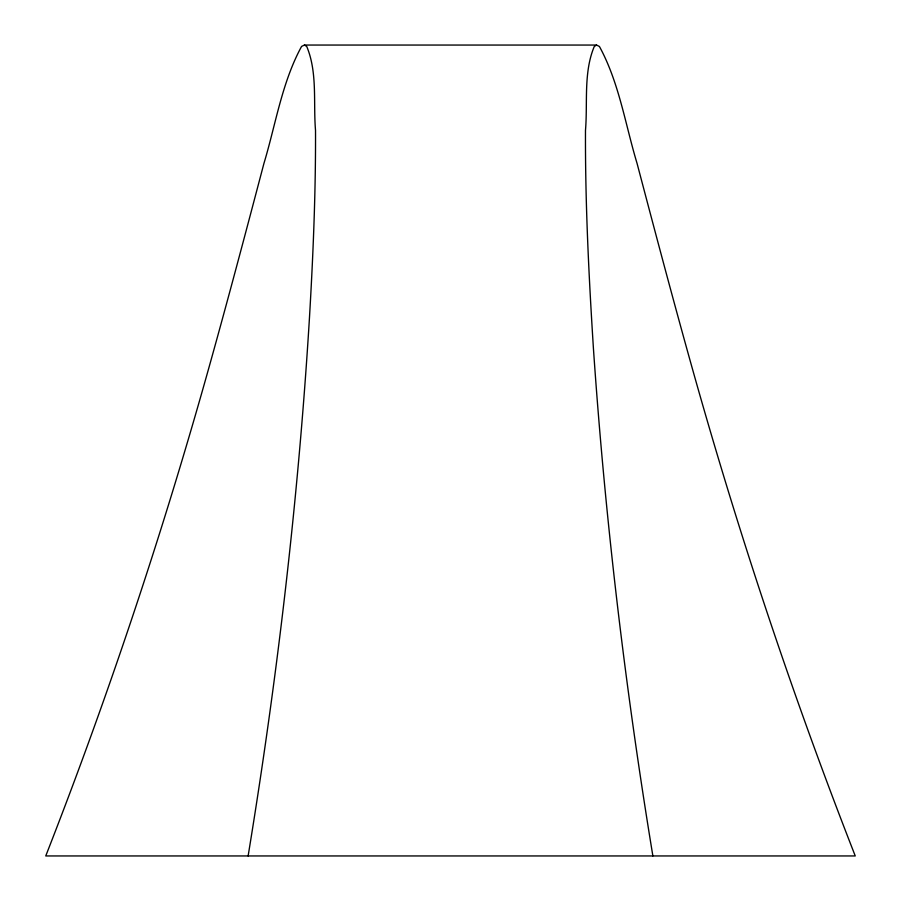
<?xml version="1.0" encoding="UTF-8"?>
<svg xmlns="http://www.w3.org/2000/svg" width="901" height="901" viewBox="0 0 901 901"><rect width="100%" height="100%" fill="white"/><g stroke="black" fill="none" stroke-linecap="round" stroke-linejoin="round"><path stroke-width="1.35" d="M248.124 855.95C277.418 677.552 298.468 497.735 309.493 317.253C313.143 255.039 315.755 192.735 315.519 130.397C313.21 102.691 317.659 72.519 306.723 46.458L304.448 45.05L301.587 46.413C281.889 82.498 275.74 124.349 263.937 163.408C246.378 230.07 228.719 296.722 210.181 363.126C163.599 530.013 108.908 694.603 45.748 855.95L855.252 855.95C792.092 694.603 737.401 530.002 690.819 363.114C672.281 296.711 654.622 230.059 637.063 163.396C625.271 124.361 619.133 82.532 599.413 46.469L596.552 45.061L304.448 45.05M596.552 45.061L594.288 46.458C583.33 72.508 587.79 102.691 585.481 130.386C585.177 202.962 588.792 275.481 593.387 347.887C605.055 518.075 625.17 687.643 652.876 855.95"/></g></svg>
